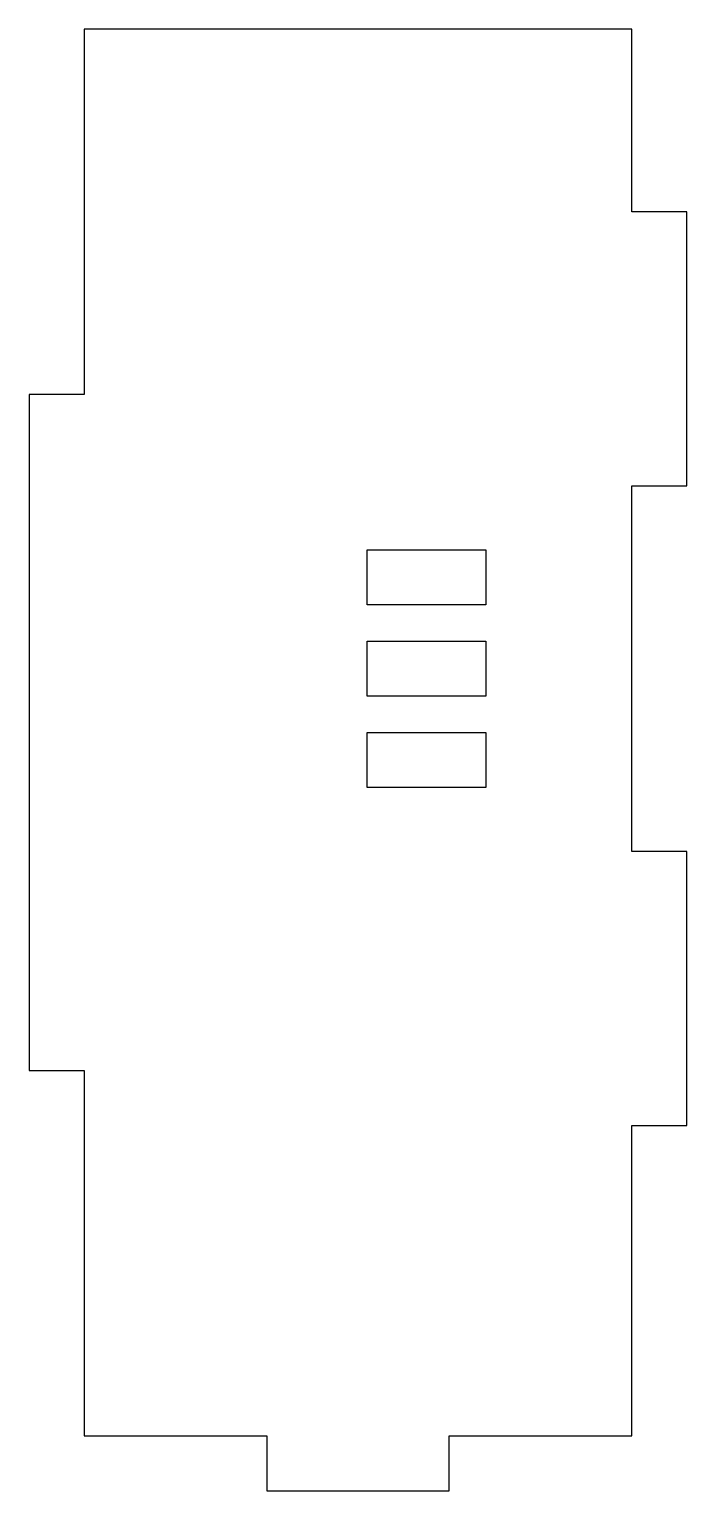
# Model space of a CAD drawing. Header units: millimetres. Extents: x 0 to 36, y 0 to 80.
import ezdxf

# ---------------------------------------------------------------- set-up
doc = ezdxf.new("R2010")
doc.units = ezdxf.units.MM

msp = doc.modelspace()

# ---------------------------------------------------------------- linework, layer by layer
for points in [[(33, 55), (36, 55), (36, 70), (33, 70), (33, 80), (3, 80), (3, 60), (0, 60), (0, 23), (3, 23), (3, 3), (13, 3), (13, 0), (23, 0), (23, 3), (33, 3), (33, 20), (36, 20), (36, 35), (33, 35)], [(25, 48.5), (18.5, 48.5), (18.5, 51.5), (25, 51.5)], [(25, 43.5), (18.5, 43.5), (18.5, 46.5), (25, 46.5)], [(25, 41.5), (25, 38.5), (18.5, 38.5), (18.5, 41.5)]]:
    msp.add_lwpolyline(points, close=True)

doc.saveas('drawing.dxf')
